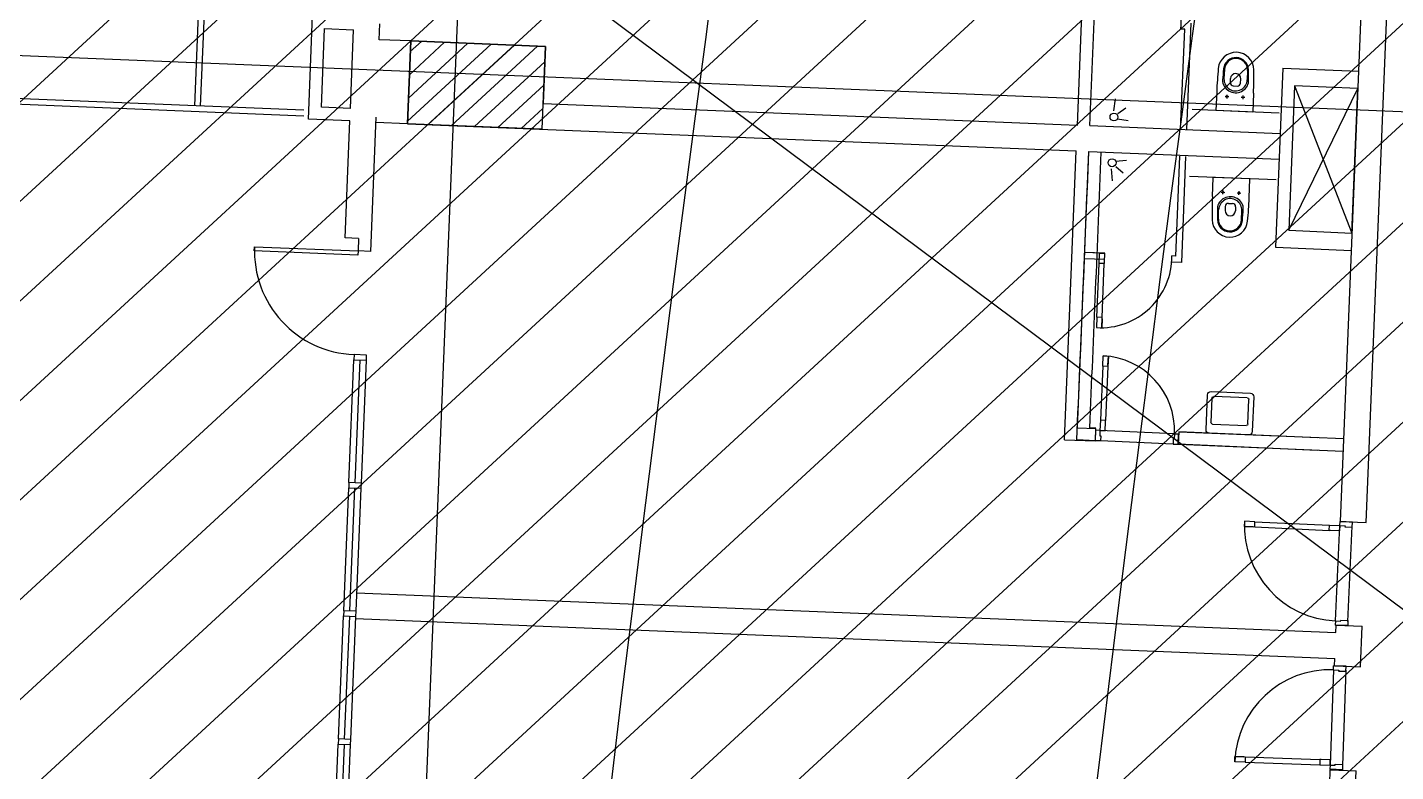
# Model space of a CAD drawing. Extents: x -678889171 to 586587, y -792238163 to 335485.
# Drawn here: x -678785148 to -678771950, y -791972053 to -791964873 of the extents above; entities that cross this region are included whole.
import ezdxf
from ezdxf.enums import TextEntityAlignment as Align

# ---------------------------------------------------------------- set-up
doc = ezdxf.new("R2010")
doc.units = 0
doc.header["$MEASUREMENT"] = 0
for name, color, linetype in [('A-FLOR-PATT', 252, 'Continuous'), ('A-SITE-PATT', 252, 'Continuous'), ('A-WALL', 252, 'Continuous')]:
    doc.layers.add(name, color=color, linetype=linetype)
doc.layers.add('BASEMENT3 LAYOUT$0$HATCH2', color=252, linetype='Continuous', lineweight=15)
doc.styles.add('Ground floor Towers$0$$Bas01-Rname$0$EN-SC', font='swissc.ttf')
doc.styles.add('Ground floor Towers$0$$Bas01-Rname$0$EN-SCL', font='swisscl.ttf')
doc.styles.add('Ground floor Towers$0$04-Ground Floor$0$V2-lower ground$0$LEVEL  FOR LICENSE LOWER GR$0$$LG- LEVEL$0$AR-SR', font='sarb.shx')

# ---------------------------------------------------------------- blocks, each defined once
blk = doc.blocks.new('A$C61C61320')
at = {"layer": 'BASEMENT3 LAYOUT$0$HATCH2'}
h = blk.add_hatch(dxfattribs=at)
h.set_pattern_fill('JIS_WOOD', color=256, scale=1000, style=0)
h.set_pattern_definition([(45, (-845211.5632561638, -471074.8112416068), (-499.9999991609842, 499.9999991609843), [])])
edge = h.paths.add_edge_path()
edge.add_line((-87728.88771757309, -14436.92520058164), (11085.99286301623, -14077.61977391216))
edge.add_line((11085.9928630162, -14077.61977391216), (11086.00013759563, -61296.12011963065))
edge.add_line((11086.00013759569, -61296.12011963065), (-23868.16462742418, -60220.57708285929))
edge.add_line((-23868.16462742421, -60220.57708285929), (-23388.15647815715, -47455.2645226442))
edge.add_arc((-38984.06513334403, -44366.02445463254), 15898.9235792472, 348.7958745272753, 525.9866040010601)
edge.add_line((-54409.82303213701, -40516.12001080933), (-55179.78612954497, -49076.3717473704))
edge.add_line((-55179.78612954495, -49076.3717473704), (-87616.00626249687, -47227.09333388295))
edge.add_line((-87616.00626249681, -47227.09333388295), (-87728.88771757303, -14436.92520058164))
blk = doc.blocks.new('GR')
at = {"layer": 'A-FLOR-PATT'}
for p, q in [((14105, 206210), (14105, 268485)), ((14105, 206210), (14105, 268485)), ((49525, 196905), (-15202.90004794695, 241219.0248279215)), ((11602.18021907084, 226556.2110405059), (11602.18021907084, 219140.9598198433)), ((11658.1989295989, 226500.1916454911), (11658.1989295989, 219140.9598198433)), ((22808.69392590704, 215582.4617457017), (22808.69392590704, 222013.0453973036)), ((23058.69392590704, 215582.4617457017), (23058.69392590704, 222012.84844524)), ((20118.76810413273, 219300.5705418832, -6.574195595121094e-08), (20118.76810413273, 221133.031749358, -6.574195595121094e-08)), ((20238.76810413273, 219300.5705418832, -6.574195595121094e-08), (20238.76810413273, 221133.031749358, -6.574195595121094e-08)), ((21174.01120719622, 219302.4915187419), (21175.75336799568, 220327.1457057981)), ((21115.04377400394, 220267.2488401173), (21080.06701319916, 220267.3083090996)), ((21115.65144030586, 220267.2478069371), (21080.06701319916, 220267.3083090996)), ((21114.01129392081, 219302.5935331564), (21115.65144030586, 220267.2478069371)), ((12705.42929527594, 219056.1981362253), (12705.42929527594, 220056.1981362253)), ((12825.42929527594, 219176.1981364826), (12825.42929527594, 219936.1981362253)), ((12825.42929527594, 219936.1981362253), (13105.42929290017, 219936.1981362253)), ((13105.42929264296, 219176.1981370827), (13105.42929101404, 219936.1981370827)), ((13355.42927427692, 219850.5705412283), (13355.42927395204, 220002.1039184374)), ((21514.20118706086, 219893.5849069214), (21513.6703162351, 219805.0877941971)), ((21737.77558826523, 219893.4532512829), (21738.20223265951, 219804.9555747092)), ((22076.65714509579, 219929.6837421086), (22808.69392590704, 219929.6837421086)), ((22076.65714509579, 219929.6837421086), (22076.65714509579, 218200.352166164)), ((13660.93145650823, 219850.5705418832, -6.574195595121094e-08), (13355.42927427692, 219850.5705412283, -6.574195595121094e-08)), ((13660.93145650823, 219748.1941846879, -6.574195595121094e-08), (13763.30781370355, 219850.5705418833, -6.574195595121094e-08)), ((13660.93145650826, 219523.6877816612, -6.574195595121094e-08), (13987.8142167303, 219850.5705418833, -6.574195595121094e-08)), ((13660.9314565082, 219299.1813786345, -6.574195595121094e-08), (14212.320619757, 219850.5705418833, -6.574195595121094e-08)), ((13660.93145650817, 219074.6749756077, -6.574195595121094e-08), (14436.82702278375, 219850.5705418833, -6.574195595121094e-08)), ((13660.93145650826, 219850.5705418832, -6.574195595121094e-08), (13660.93145650826, 219050.5705418832, -6.574195595121094e-08)), ((14960.93145650826, 219850.5705418832, -6.574195595121094e-08), (13660.93145650826, 219850.5705418832, -6.574195595121094e-08)), ((13660.93145650823, 219050.5705418832, -6.574195595121094e-08), (13660.93145650823, 219850.5705418832, -6.574195595121094e-08)), ((13660.93145650823, 219850.5705418832, -6.574195595121094e-08), (14960.931456508, 219850.5705418832, -6.574195595121094e-08)), ((13861.33342581044, 219050.5705418833, -6.574195595121094e-08), (14661.33342581044, 219850.5705418833, -6.574195595121094e-08)), ((14085.8398288372, 219050.5705418833, -6.574195595121094e-08), (14885.8398288372, 219850.5705418833, -6.574195595121094e-08)), ((14960.93145650803, 219050.5705418832, -6.574195595121094e-08), (14960.93145650826, 219850.5705418832, -6.574195595121094e-08)), ((14960.931456508, 219850.5705418832, -6.574195595121094e-08), (14960.931456508, 219300.5705418832, -6.574195595121094e-08)), ((21576.31552084205, 219769.7930209616), (21576.338537352, 219808.8790979968)), ((21675.51550364253, 219769.7346053424), (21675.53852015249, 219808.8206823776)), ((22808.69392590704, 219764.3754182358), (22197.15377399687, 219764.8416172202)), ((22197.15377399687, 219764.8416172202), (22804.85013169016, 218367.1585645405)), ((22197.15377399687, 219764.8416172202), (22197.15377399687, 218370.0389058357)), ((22197.15377399687, 218370.0389058357), (22808.69392590704, 219764.3754182358)), ((22804.85013169016, 218367.1585645405), (22808.69392590704, 219764.3754182358)), ((14310.34623186392, 219050.5705418832, -6.574195595121094e-08), (14960.93145650823, 219701.1557665276, -6.574195595121094e-08)), ((21448.36189350061, 219678.7620330048), (21448.25339876891, 219494.5189201489)), ((21530.83582586298, 219634.4703143372), (21565.83581979454, 219634.4497039877)), ((21548.34612800349, 219651.9600061283), (21548.32551765398, 219616.9600121967)), ((21606.29784962671, 219739.7753601492), (21645.49784283014, 219739.7522765578)), ((21685.83579898867, 219634.3790399322), (21720.83579292029, 219634.3584295827)), ((21703.34610112923, 219651.8687317233), (21703.32549077972, 219616.8687377917)), ((21803.36183194991, 219678.5529851741), (21803.2533372182, 219494.3098723181)), ((31695, 219555), (-8850, 219555)), ((20463.02239503093, 219450.7594671095), (20476.2145496925, 219567.6183785982)), ((22057.62250805519, 219493.7452059964), (21219.15248424553, 219495.0687068225)), ((21803.2533372182, 219494.3098723181), (21448.25339876891, 219494.5189201489)), ((14534.85263489065, 219050.5705418833, -6.574195595121094e-08), (14960.93145650817, 219476.6493635008, -6.574195595121094e-08)), ((20501.84006619772, 219375.7316260261), (20605.71894839904, 219364.0047815552)), ((20505.09446847283, 219427.9204631969), (20578.40576965217, 219487.0864730256)), ((14759.35903791737, 219050.5705418832, -6.574195595121094e-08), (14960.93145650809, 219252.142960474, -6.574195595121094e-08)), ((14960.931456508, 219300.5705418832, -6.574195595121094e-08), (20118.76810413273, 219300.5705418832, -6.574195595121094e-08)), ((20238.76810413273, 219300.5705418832, -6.574195595121094e-08), (22076.65714509579, 219300.5705418832, -6.574195595121094e-08)), ((12658.1989295989, 219140.9598198433), (5420.802595191693, 219140.9598198433)), ((13105.42929264296, 219176.1981370827), (12825.42929527594, 219176.1981364826)), ((13355.42927588162, 219102.1039184373), (13355.42927866002, 217806.1981371905)), ((12658.1989295989, 219084.9411093151), (5476.821305719728, 219084.9411093151)), ((13105.42929290017, 219056.1981370827), (12705.42929527594, 219056.1981362253)), ((13105.42928155311, 217926.1981366544), (13105.42929290017, 219056.1981370827)), ((13660.93145650823, 219050.5705418832, -6.574195595121094e-08), (13355.42927599211, 219050.5705412283, -6.574195595121094e-08)), ((13660.93145650826, 219050.5705418832, -6.574195595121094e-08), (14960.93145650803, 219050.5705418832, -6.574195595121094e-08)), ((13660.93145650823, 219050.5705418832, -6.574195595121094e-08), (20118.76810413273, 219050.5705418832, -6.574195595121094e-08)), ((14960.931456508, 219050.5705418832, -6.574195595121094e-08), (13660.93145650823, 219050.5705418832, -6.574195595121094e-08)), ((20118.76810413273, 216263.1739541849, -6.574195595121094e-08), (20118.76810413273, 219050.5705418832, -6.574195595121094e-08)), ((20238.76810413273, 219050.5705418832, -6.574195595121094e-08), (22076.65714509579, 219050.5705418832, -6.574195595121094e-08)), ((20238.76810413273, 216383.1739541849, -6.574195595121094e-08), (20238.76810413273, 219050.5705418832, -6.574195595121094e-08)), ((20501.84006619985, 218968.4352608101), (20605.71894840117, 218980.1621052809)), ((21114.01129392294, 219041.7257293541), (21115.65144030799, 218077.0714555734)), ((21174.01120719835, 219041.8277437686), (21175.75336799781, 218017.1735567124)), ((20463.02239503306, 218893.4074197266), (20476.21454969463, 218776.5485082379)), ((20505.09446847496, 218916.2464236393), (20578.4057696543, 218857.0804138106)), ((22057.62250805732, 218850.4216808397), (21219.15248424766, 218849.0981800137)), ((21803.25333722033, 218849.857014518), (21448.25339877103, 218849.6479666872)), ((21448.36189350274, 218665.4048538313), (21448.25339877103, 218849.6479666872)), ((21803.36183195204, 218665.6139016621), (21803.25333722033, 218849.857014518)), ((21530.83582586511, 218709.6965724989), (21565.83581979667, 218709.7171828484)), ((21548.34612800561, 218692.2068807078), (21548.3255176561, 218727.2068746395)), ((21685.8357989908, 218709.7878469039), (21720.83579292242, 218709.8084572534)), ((21703.34610113136, 218692.2981551128), (21703.32549078185, 218727.2981490445)), ((21576.31552084417, 218574.3738658745), (21576.33853735413, 218535.2877888393)), ((21606.29784962884, 218604.3915266869), (21645.49784283226, 218604.4146102784)), ((21675.51550364466, 218574.4322814937), (21675.53852015462, 218535.3462044585)), ((21514.20118706299, 218450.5819799147), (21513.67031623723, 218539.079092639)), ((21737.77558826736, 218450.7136355533), (21738.20223266164, 218539.2113121269)), ((22197.15377399687, 218370.0389058357), (22804.85013169016, 218367.1585645405)), ((22076.65714509579, 218200.352166164), (22808.69392590704, 218200.352166164)), ((20432.33378334623, 218075.8296491781), (20238.76810413273, 218075.5005405454)), ((20432.33378334623, 218075.8296491781), (20316.90429607304, 218075.6333910352)), ((20381.25174803953, 218075.7427973204), (20431.25167576905, 218075.8278093324)), ((20381.42177206357, 217975.7429418614), (20381.25174803953, 218075.7427973204)), ((20431.25167576905, 218075.8278093324), (20431.39959666996, 217988.8279350831)), ((21115.65144030799, 218077.0714555734), (21080.06701320129, 218077.0109534109)), ((21115.04377400607, 218077.0704223932), (21080.06701320129, 218077.0109534109)), ((13235.42927895703, 217926.1981369332), (13105.42928155311, 217926.1981366544)), ((13235.42927895703, 217926.1981369332), (13235.42927921431, 217806.1981369332)), ((20432.4357977607, 218015.8297359027), (20238.76810413273, 218015.5004538208)), ((20431.42169979309, 217975.8279538734), (20381.42177206357, 217975.7429418614)), ((20382.3058969886, 217455.7436934745), (20381.42177206357, 217975.7429418614)), ((20431.39959666996, 217988.8279350831), (20431.42169979309, 217975.8279538734)), ((20432.30582471812, 217455.8287054865), (20431.42169979309, 217975.8279538734)), ((21175.75336799781, 218017.1735567124), (21080.43621411637, 218017.0114944176)), ((12235.42982941829, 217765.8803437186), (12235.44151320205, 217805.8803420123)), ((12235.44151320205, 217805.8803420123), (13235.44147699562, 217805.5882479737)), ((13355.42927866002, 217806.1981371905), (13235.42927921431, 217806.1981369332)), ((13235.44147699562, 217805.5882479737), (13235.42979321189, 217765.5882496801)), ((13235.42979321189, 217765.5882496801), (12235.42982941829, 217765.8803437186)), ((20432.30582471811, 217455.8287054865), (20382.3058969886, 217455.7436934745)), ((20382.3058969886, 217455.7436934745), (20382.47592101264, 217355.7438380155)), ((20432.47584874215, 217355.8288500275), (20432.30582471811, 217455.8287054865)), ((20432.47584874215, 217355.8288500275), (20432.32792784123, 217442.8287242769)), ((20432.32792784123, 217442.8287242769), (20432.47584874215, 217355.8288500275)), ((20382.47592101264, 217355.7438380155), (20432.47584874215, 217355.8288500275)), ((20457.76585976207, 216985.6422187029), (20456.07444110973, 216465.644969573)), ((20457.76585976206, 216985.6422187029), (20458.09113257982, 217085.6416896894)), ((20507.76559525533, 216985.479582294), (20457.76585976206, 216985.6422187029)), ((20458.09113257982, 217085.6416896894), (20508.09086807309, 217085.4790532805)), ((20507.76559525534, 216985.479582294), (20506.07417660299, 216465.4823331641)), ((20508.09086807309, 217085.4790532805), (20507.76559525533, 216985.479582294)), ((20508.09086807309, 217085.4790532805), (20507.80788072164, 216998.4795135223)), ((20507.80788072164, 216998.4795135223), (20508.09086807309, 217085.4790532805)), ((13237.87091485826, 215570.2322852301), (13238.21421354546, 216755.5921344268)), ((13238.22869482097, 216805.5921035882), (13238.21421354546, 216755.5921344268)), ((13238.21421354546, 216755.5921344268), (13358.21420851247, 216755.5573793456)), ((13358.22870176363, 216805.5573485035), (13238.22869482097, 216805.5921035882)), ((13297.94408802669, 215570.2148721076), (13298.28739869396, 216755.5747356892)), ((13357.87090981693, 215570.1975014072), (13358.21420851247, 216755.5573793456)), ((13358.21420851247, 216755.5573793456), (13358.22870176363, 216805.5573485035)), ((20456.07444110973, 216465.644969573), (20455.74916829197, 216365.6454985864)), ((20506.07417660299, 216465.4823331641), (20456.07444110973, 216465.644969573)), ((20505.74890378524, 216365.4828621775), (20506.03189113668, 216452.4824019358)), ((20506.03189113668, 216452.4824019358), (20506.07417660299, 216465.4823331641)), ((20238.76810413273, 216383.1739541849), (20415.58674348848, 216383.1739541849)), ((20415.81443446052, 216385.7755019108), (20356.58420696423, 216385.9681627599)), ((20415.4241070796, 216265.776136727), (20415.74937989736, 216365.7756077135)), ((20415.58674348848, 216263.1739541849), (20415.58674348848, 216383.1739541849)), ((20455.74916829198, 216365.6454985864), (20415.74937989736, 216365.7756077135)), ((20455.74916829198, 216365.6454985864), (20455.58653188309, 216315.6457630931)), ((20455.74916829197, 216365.6454985864), (20505.74890378524, 216365.4828621775)), ((21175.74535939498, 216363.3035342986), (20455.74916829197, 216365.6454985864)), ((21175.74535939498, 216363.3035342986), (21175.58272298611, 216313.3037988053)), ((21175.74535939498, 216363.3035342986), (21215.7451477896, 216363.1734251715)), ((21215.81020235307, 216383.1733193687), (21215.41987497181, 216263.1739541849)), ((21215.41987497184, 216263.173954185), (21215.7451477896, 216363.1734251715)), ((21215.81020441796, 216383.1739541849), (22808.69392590704, 216383.1739541849)), ((22556.16852919009, 216378.813475007), (21215.81020235308, 216383.1733193687)), ((20118.76810413273, 216263.1739541849), (20415.58674348848, 216263.1739541849)), ((20415.42410707928, 216265.7761367271), (20236.18201214653, 216266.3591656241)), ((20465.42384257287, 216265.6135003181), (20415.4241070796, 216265.776136727)), ((20455.58653188309, 216315.6457630931), (20465.58647898175, 216315.6132358114)), ((20465.58647898175, 216315.6132358114), (20465.42384257287, 216265.6135003181)), ((21165.42013947857, 216263.3365905938), (20465.42384257287, 216265.6135003181)), ((21165.58277588745, 216313.3363260871), (21165.42013947857, 216263.3365905938)), ((21165.42013947857, 216263.3365905938), (21215.41987497184, 216263.173954185)), ((21175.58272298611, 216313.3037988053), (21165.58277588745, 216313.3363260871)), ((22555.791548538, 216258.8140664094), (21215.41987497185, 216263.1739541851)), ((21215.41987497181, 216263.1739541849), (22808.69392590704, 216263.1739541849)), ((13237.87091484978, 215570.2322564709), (13237.85643357425, 215520.2322873096)), ((13357.87092179243, 215570.1975013862), (13237.87091484978, 215570.2322564709)), ((13357.85642854128, 215520.1975322283), (13357.87092179243, 215570.1975013862)), ((21885.15067201822, 215547.0902213828), (21884.90074195398, 215497.0908460371)), ((21985.14942270964, 215546.5903612543), (21885.15067201822, 215547.0902213828)), ((21984.8994926454, 215496.5909859086), (21985.14942270964, 215546.5903612543)), ((21985.14942270964, 215546.5903612543), (22705.1404276879, 215542.9913683292)), ((22704.89049762366, 215492.9919929835), (22705.1404276879, 215542.9913683292)), ((22705.1404276879, 215542.9913683292), (22805.13917837932, 215542.4915082007)), ((22800.54046519728, 214622.5030018396), (22805.13917837932, 215542.4915082007)), ((22805.13917837932, 215542.4915082007), (22804.88924831508, 215492.492132855)), ((22805.13917837932, 215542.4915082007), (22805.33912243071, 215582.4910084773)), ((22805.13917837932, 215542.4915082007), (22855.13855372503, 215542.2415781365)), ((22925.33762326033, 215581.8911763231), (22805.33912243071, 215582.4910084773)), ((22808.69392590704, 215582.4617457017), (23058.69392590704, 215582.4617457017)), ((22855.13855372503, 215542.2415781365), (22855.08856771218, 215532.2417030673)), ((22855.08856771218, 215532.2417030673), (22925.08769319608, 215531.8918009774)), ((22920.53896602696, 214621.9031696855), (22925.137679209, 215541.8916760465)), ((22925.08769319608, 215531.8918009774), (22925.33762326033, 215581.8911763231)), ((13237.51235827833, 214332.2323658777), (13237.8564335826, 215520.2323160513)), ((13237.85643357425, 215520.2322873096), (13357.85642854128, 215520.1975322283)), ((13297.58553144676, 214332.2149527552), (13297.92888345174, 215520.2148887849)), ((13357.51235323699, 214332.1975820548), (13357.85642854128, 215520.1975322283)), ((21884.90074195398, 215497.0908460371), (21971.89965505552, 215496.6559677253)), ((21971.89965505552, 215496.6559677253), (21884.90074195398, 215497.0908460371)), ((21884.90074195398, 215497.0908460371), (21984.8994926454, 215496.5909859086)), ((21984.8994926454, 215496.5909859086), (22704.89049762366, 215492.9919929835)), ((22717.89033521355, 215492.9270111668), (22704.89049762366, 215492.9919929835)), ((22804.88924831508, 215492.492132855), (22717.89033521355, 215492.9270111668)), ((22800.54046519728, 214622.5030018396), (22800.34052114588, 214582.5035015631)), ((22800.54046519728, 214622.5030018396), (22850.53984054299, 214622.2530717754)), ((22850.53984054299, 214622.2530717754), (22850.58982655584, 214632.2529468445)), ((22850.58982655584, 214632.2529468445), (22920.58895203974, 214631.9030447546)), ((22920.58895203974, 214631.9030447546), (22920.33902197549, 214581.9036694089)), ((13355.4292952757, 214511.4109835181), (22808.69392590704, 214511.4109835181)), ((22920.33902197549, 214581.9036694089), (22800.34052114588, 214582.5035015631)), ((22808.69392590704, 214511.4109835181), (22808.69392590704, 214582.4617457017)), ((22808.69392590704, 214582.4617457017), (23058.69392590704, 214582.4617457017)), ((23058.69392590704, 214190.3602213345), (23058.69392590704, 214582.4617457017)), ((13237.15380169841, 213094.2324465254), (13237.49787700268, 214282.2323966988)), ((13237.51235826986, 214332.2323371186), (13237.49787699433, 214282.2323679572)), ((13237.49787699433, 214282.2323679572), (13357.49787196135, 214282.197612876)), ((13357.51236521251, 214332.1975820338), (13237.51235826986, 214332.2323371186)), ((13297.22697486684, 213094.2150334028), (13297.57032687181, 214282.2149694325)), ((13355.4292952757, 214261.4109835181), (22808.69392590704, 214261.4109835181)), ((13357.15379665707, 213094.1976627025), (13357.49787196136, 214282.197612876)), ((13357.49787196135, 214282.197612876), (13357.51236521251, 214332.1975820338)), ((22808.69392590704, 214190.3602213345), (22808.69392590704, 214261.4109835181)), ((22920.33902197564, 214190.9182976274), (22800.34052114603, 214190.3184654732)), ((22800.54046519742, 214150.3189651966), (22800.34052114603, 214190.3184654732)), ((22800.54046519742, 214150.3189651966), (22850.53984054313, 214150.5688952608)), ((22800.54046519742, 214150.3189651966), (22805.13917837947, 213230.3304588355)), ((22808.69392590704, 214190.3602213345), (23058.69392590704, 214190.3602213345)), ((22850.53984054313, 214150.5688952608), (22850.58982655598, 214140.5690201917)), ((22850.58982655598, 214140.5690201917), (22920.58895203988, 214140.9189222816)), ((22920.58895203988, 214140.9189222816), (22920.33902197564, 214190.9182976274)), ((22920.5389660271, 214150.9187973508), (22925.13767920915, 213230.9302909897)), ((21884.90074195413, 213275.7311209992), (21984.89949264555, 213276.2309811277)), ((21884.90074195413, 213275.7311209992), (21971.89965505566, 213276.165999311)), ((21971.89965505566, 213276.165999311), (21884.90074195413, 213275.7311209992)), ((21885.15067201837, 213225.7317456535), (21884.90074195413, 213275.7311209992)), ((21985.14942270979, 213226.2316057819), (21885.15067201837, 213225.7317456535)), ((21984.89949264555, 213276.2309811277), (22704.8904976238, 213279.8299740527)), ((21984.89949264555, 213276.2309811277), (21985.14942270979, 213226.2316057819)), ((21985.14942270979, 213226.2316057819), (22705.14042768805, 213229.830598707)), ((22717.89033521369, 213279.8949558694), (22704.8904976238, 213279.8299740527)), ((22704.8904976238, 213279.8299740527), (22705.14042768805, 213229.830598707)), ((22705.14042768805, 213229.830598707), (22805.13917837947, 213230.3304588355)), ((22804.88924831523, 213280.3298341812), (22717.89033521369, 213279.8949558694)), ((22805.13917837947, 213230.3304588355), (22804.88924831523, 213280.3298341812)), ((22805.13917837947, 213230.3304588355), (22855.13855372518, 213230.5803888997)), ((22805.13917837947, 213230.3304588355), (22805.33912243086, 213190.3309585589)), ((22925.33762326047, 213190.9307907131), (22805.33912243086, 213190.3309585589)), ((22808.69392590704, 213049.7083329673), (22808.69392590704, 213186.3852947576)), ((22808.69392590704, 213186.3852947576), (23058.69392590704, 213186.3852947576)), ((22855.08856771233, 213240.5802639689), (22925.08769319623, 213240.9301660588)), ((22855.13855372518, 213230.5803888997), (22855.08856771233, 213240.5802639689)), ((22925.08769319623, 213240.9301660588), (22925.33762326047, 213190.9307907131)), ((23058.69392590705, 206884.3868485214), (23058.69392590704, 213186.3852947576)), ((13235.44378982488, 211856.2329189128), (13237.13932042275, 213044.2324773465)), ((13237.15380168993, 213094.2324177662), (13237.13932041441, 213044.2324486049)), ((13237.13932041441, 213044.2324486049), (13357.13931538142, 213044.1976935236)), ((13357.15380863259, 213094.1976626815), (13237.15380168993, 213094.2324177662)), ((13296.86841828692, 211856.2151140504), (13297.21177029189, 213044.2150500802)), ((13355.44378478352, 211856.1981350899), (13357.13931538143, 213044.1976935236)), ((13357.13931538142, 213044.1976935236), (13357.15380863259, 213094.1976626815))]:
    blk.add_line(p, q, dxfattribs=at)
at = {"layer": 'A-FLOR-PATT', "extrusion": (-3.799341424095457e-21, -4.230502907904542e-17, -1)}
for p, q in [((21477.77518651239, 216415.1422439351), (21477.80529742863, 216750.422242583)), ((21511.33630838513, 216783.9472313562), (21891.32030685258, 216783.9131056512)), ((21522.50678800547, 216722.4782279069), (21522.48571036407, 216487.7822288533)), ((21863.37629217666, 216739.2116150745), (21539.27229348349, 216739.2407222935)), ((21880.11770892178, 216487.7501105427), (21880.13878656318, 216722.4461095962)), ((21924.84529562597, 216750.3820946947), (21924.81518470973, 216415.1020960468)), ((21539.24820475047, 216471.0167233752), (21863.35220344365, 216470.9876161562)), ((21891.28417375311, 216381.5771072737), (21511.30017528567, 216381.6112329788))]:
    blk.add_line(p, q, dxfattribs=at)
at = {"layer": 'A-FLOR-PATT'}
for centre, radius in [((21548.33582282873, 219634.4600091625), 7.499999999999998), ((21703.33579595448, 219634.3687347575), 7.499999999999998), ((20468.21938066747, 219392.8980188284), 38.24641586430791), ((20468.2193806696, 218951.2688680078), 38.24641586430791), ((21548.33582283086, 218709.7068776737), 7.5), ((21703.33579595661, 218709.7981520786), 7.5)]:
    blk.add_circle(centre, radius, dxfattribs=at)
for centre, radius, start, end in [((632160.654919429, 163506.251165366), 618245.8226879981, 171.0764646735087, 189.9103746877842), ((632160.654919429, 163506.251165366), 613595.8226879981, 171.0737824436527, 189.9862451256833), ((20392.758019194, 220301.5336456773, -3.542665253086035e-08), 687.0797532929839, 357.1854496526808, 91.04448317110884), ((21625.98803154446, 219892.9143271407), 171.5000000000072, 3.174417774506237, 176.7581030192325), ((25448.36119997239, 219676.4065644904), 4000.000000000778, 176.7581030192523, 179.9662603968868), ((25448.36119997156, 219676.4065644891), 3948.999999999999, 176.7581030154777, 178.3419383600944), ((21625.98803154444, 219892.9143271407), 120.5, 3.174417778118335, 176.7581030154777), ((21625.98803154444, 219892.9143271407), 111.7888557810301, 0.276218934237895, 179.6563018592021), ((17803.36252547896, 219680.9084536898), 3948.999999999999, 1.590582440899233, 3.174417778118335), ((17803.36252547836, 219680.90845369), 4000.000000000597, 359.9662603968647, 3.174417774499214), ((21600.97274961392, 219787.7758244061), 99.99999999999997, 178.3419383600944, 213.6843572910761), ((21625.93591680352, 219804.414342485), 112.2676204798005, 179.6563018592021, 0.276218934237895), ((21606.31551564058, 219769.7753549477), 29.99999999999999, 179.9662603976747, 269.9662603968413), ((21625.93852875222, 219808.8498901872), 49.59999999999995, 359.9662603976747, 179.9662603976747), ((21645.51550884395, 219769.7522713563), 29.99999999999999, 269.9662603968413, 359.9662603976747), ((21650.8794709311, 219787.7464359733), 99.99999999999997, 326.2481635031199, 1.590582440899233), ((21625.93591680352, 219804.414342485), 130, 213.6843572910761, 326.2481635031199), ((-533710.6779030794, 218185.9217223697), 553950.1857841982, 359.8014567823625, 0.08911994068873982), ((-533710.6779030794, 218185.9217223697), 554070.1857841982, 359.8138684833303, 0.08911994068873982), ((25448.36119997452, 218667.7603223458), 4000.000000000774, 180.0337396031136, 183.2418969807481), ((21600.97274961605, 218556.3910624301), 100, 146.3156427089239, 181.6580616399056), ((21625.93591680565, 218539.7525443511), 112.2676204798005, 359.7237810657621, 180.3436981407979), ((21625.93591680565, 218539.7525443511), 130, 33.75183649688014, 146.3156427089239), ((21606.31551564271, 218574.3915318884), 30, 90.0337396031587, 180.0337396023253), ((21645.51550884607, 218574.4146154799), 30, 0.03373960232529783, 90.0337396031587), ((21650.87947093323, 218556.4204508629), 100, 358.4094175591007, 33.75183649688014), ((17803.36252548049, 218663.2584331461), 4000.000000000594, 356.8255822255008, 0.03373960313528805), ((21625.98803154659, 218451.2525596955), 171.5000000000036, 183.2418969807675, 356.8255822254939), ((25448.36119997369, 218667.7603223471), 3949, 181.6580616399056, 183.2418969845223), ((21625.98803154656, 218451.2525596955), 120.5, 183.2418969845223, 356.8255822218817), ((21625.98803154656, 218451.2525596955), 111.7888557810301, 180.3436981407979, 359.7237810657621), ((21625.93852875434, 218535.3169966489), 49.59999999999997, 180.0337396023253, 0.03373960232529783), ((17803.36252548109, 218663.2584331464), 3949, 356.8255822218817, 358.4094175591007), ((20395.00046467409, 218042.709428996, -3.542665253086035e-08), 687.0797532929839, 268.9555168289215, 2.814550347319155), ((13235.44147051767, 217805.5882479757), 999.9999999999948, 179.9832642120213, 269.9832642127508), ((20455.74916829197, 216365.6454985864), 719.9999999997044, 359.8136320751574, 89.81363207494698), ((22805.13917837932, 215542.4915082007), 919.9999999997044, 179.7136000508249, 269.7136000502006), ((22805.13917837947, 213230.3304588355), 919.9999999997044, 90.28639994979937, 180.2863999491751)]:
    blk.add_arc(centre, radius, start, end, dxfattribs=at)
at = {"layer": 'A-FLOR-PATT', "extrusion": (-3.799341424095457e-21, -4.230502907904542e-17, -1)}
for centre, radius, start, end in [((-21511.33329729352, 216750.4192314914), 33.52800000000002, 0.005145633742130852, 90.00514563374213), ((-21539.27078793768, 216722.4767223611), 16.76400000000001, 0.005145633742130852, 90.00514563374213), ((-21863.37478663085, 216722.447615142), 16.76400000000001, 90.00514563374213, 180.0051456337421), ((-21891.31729576096, 216750.3851057863), 33.52800000000002, 90.00514563374213, 180.0051456337421), ((-21539.24971029628, 216487.7807233075), 16.76400000000001, 270.0051456337421, 0.005145633742130852), ((-21863.35370898945, 216487.7516160885), 16.76400000000001, 180.0051456337421, 270.0051456337421), ((-21511.30318637728, 216415.1392328435), 33.52800000000002, 270.0051456337421, 0.005145633742130852), ((-21891.28718484472, 216415.1051071385), 33.52800000000002, 180.0051456337421, 270.0051456337421)]:
    blk.add_arc(centre, radius, start, end, dxfattribs=at)
at = {"layer": 'A-FLOR-PATT', "style": 'Ground floor Towers$0$04-Ground Floor$0$V2-lower ground$0$LEVEL  FOR LICENSE LOWER GR$0$$LG- LEVEL$0$AR-SR', "flags": 12}
for tag, p in [('L', (30296.07288644527, 72859.53473235783)), ('P', (30237.50458115668, 72203.99769414036))]:
    blk.add_attdef(tag, text='', height=500, dxfattribs=at).set_placement(p, align=Align.RIGHT)
at = {"layer": 'A-FLOR-PATT'}
for tag, p, height, style in [('N', (85492.25876324323, 56633.4995742733), 250, 'Ground floor Towers$0$$Bas01-Rname$0$EN-SC'), ('N', (89389.48149106537, 56633.4995742733), 250, 'Ground floor Towers$0$$Bas01-Rname$0$EN-SC'), ('N', (94597.61363499537, 56633.4995742733), 250, 'Ground floor Towers$0$$Bas01-Rname$0$EN-SC'), ('AN', (85922.66280553787, 56313.08159666645), 200, 'Ground floor Towers$0$$Bas01-Rname$0$EN-SCL'), ('AN', (89819.88553336001, 56313.08159666645), 200, 'Ground floor Towers$0$$Bas01-Rname$0$EN-SCL'), ('AN', (95028.01767729002, 56313.08159666645), 200, 'Ground floor Towers$0$$Bas01-Rname$0$EN-SCL'), ('SN', (85299.47460008037, 56025.08594095582), 200, 'Ground floor Towers$0$$Bas01-Rname$0$EN-SCL'), ('SN', (89196.69732790251, 56025.08594095582), 200, 'Ground floor Towers$0$$Bas01-Rname$0$EN-SCL'), ('SN', (94404.82947183252, 56025.08594095582), 200, 'Ground floor Towers$0$$Bas01-Rname$0$EN-SCL'), ('F', (85927.04975899268, 56008.67972904726), 200, 'Ground floor Towers$0$$Bas01-Rname$0$EN-SCL'), ('F', (89824.27248681482, 56008.67972904726), 200, 'Ground floor Towers$0$$Bas01-Rname$0$EN-SCL'), ('F', (95032.40463074483, 56008.67972904726), 200, 'Ground floor Towers$0$$Bas01-Rname$0$EN-SCL')]:
    blk.add_attdef(tag, p, '', height=height, dxfattribs=dict(at, style=style))
at = {"layer": 'A-FLOR-PATT', "style": 'Ground floor Towers$0$$Bas01-Rname$0$EN-SCL', "width": 0.8}
for p in [(85305.16036184286, 56295.1433535593), (89202.383089665, 56295.1433535593), (94410.51523359501, 56295.1433535593)]:
    blk.add_attdef('FN', p, '', height=250, dxfattribs=at)

msp = doc.modelspace()

# ---------------------------------------------------------------- block references
at = {"layer": 'A-SITE-PATT', "rotation": 357.6731745000001}
msp.add_blockref('A$C61C61320', (-678706236.4347705, -791940527.995869, -212772), dxfattribs=at)

# ---------------------------------------------------------------- next in the draw order: block references
at = {"layer": 'A-WALL', "rotation": 357.6731745000001}
msp.add_blockref('GR', (-678804025.0995113, -792184118.4910543, -212772), dxfattribs=at)

doc.saveas('drawing.dxf')
